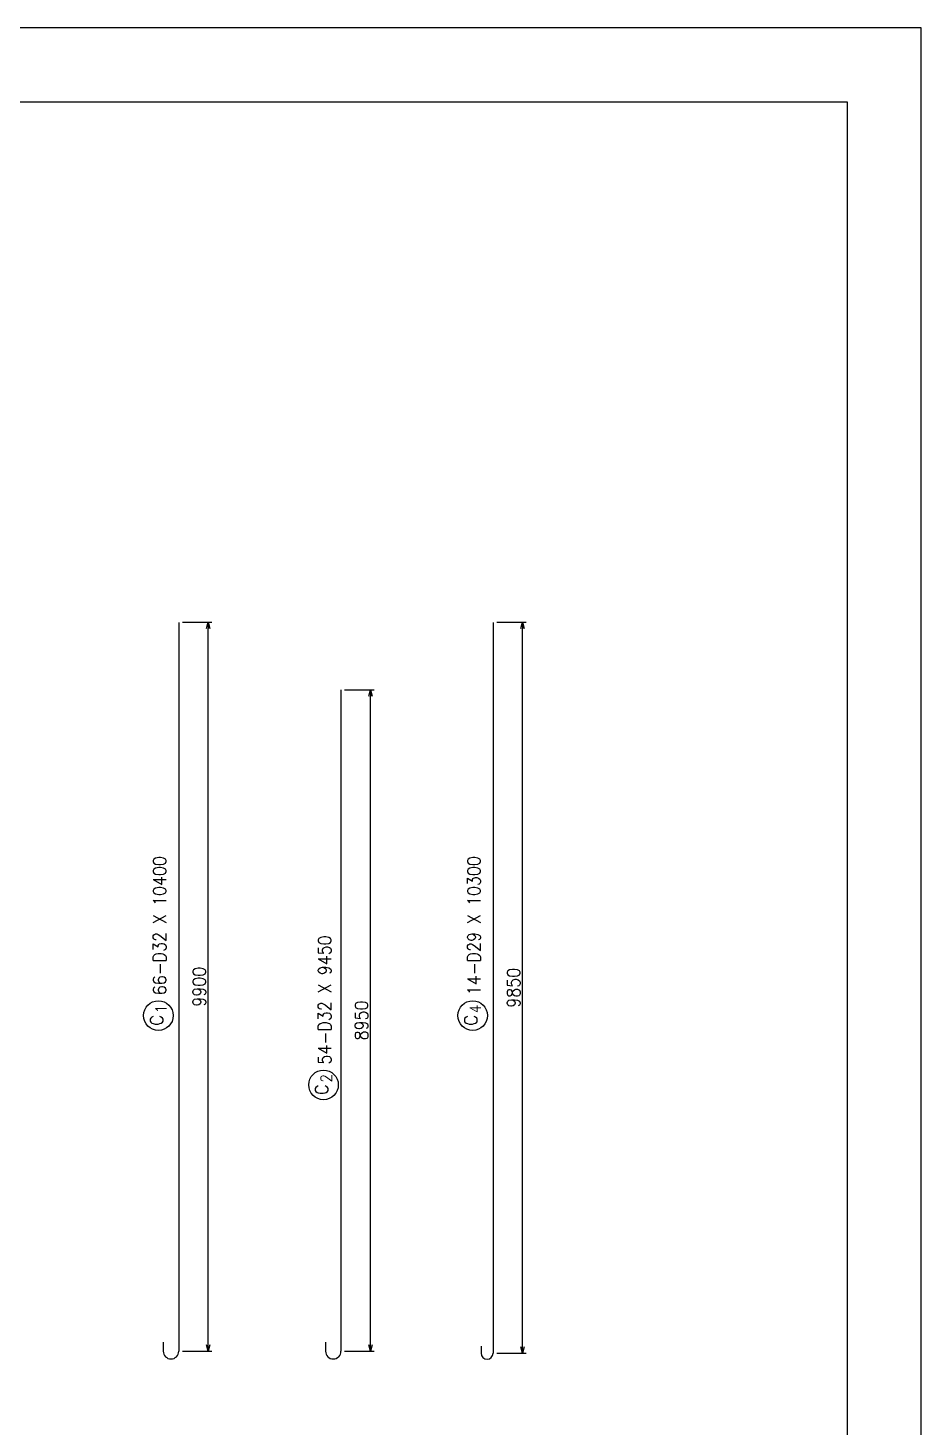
# Model space of a CAD drawing. Extents: x -12844 to 29206, y 115643 to 145343.
# Drawn here: x 17117 to 29206, y 126413 to 145343 of the extents above; entities that cross this region are included whole.
import ezdxf

# ---------------------------------------------------------------- set-up
doc = ezdxf.new("R2010")
doc.units = 0
doc.header["$LTSCALE"] = 300
doc.header["$MEASUREMENT"] = 0
doc.layers.get('0').update_dxf_attribs({"linetype": 'CONTINUOUS'})
doc.layers.get('DEFPOINTS').update_dxf_attribs({"linetype": 'CONTINUOUS'})
for name, color, linetype in [('寸法', 1, 'CONTINUOUS'), ('枠', 7, 'CONTINUOUS'), ('柱主筋', 2, 'CONTINUOUS'), ('鉄筋材料', 3, 'CONTINUOUS')]:
    doc.layers.add(name, color=color, linetype=linetype)
doc.styles.add('romans', font='ROMANS.shx', dxfattribs={"width": 0.9, "bigfont": 'EXTFONT.shx'})
doc.styles.add('ｽﾀｲﾙ1', font='ROMANS.shx', dxfattribs={"bigfont": 'EXTFONT.shx'})
doc.dimstyles.new('ST-50', dxfattribs={"dimscale": 50, "dimtxt": 3.5, "dimasz": 1.7, "dimexe": 1, "dimexo": 1, "dimgap": 1, "dimtad": 0, "dimdec": 0, "dimzin": 0, "dimdsep": 46, "dimtxsty": 'romans', "dimblk": 'OPEN30', "dimcen": 1, "dimdle": 3, "dimclrd": 1, "dimclre": 1, "dimclrt": 3, "dimaunit": 1, "dimadec": 0, "dimazin": 0, "dimtfac": 1, "dimtdec": 0, "dimtix": 1, "dimtmove": 2, "dimatfit": 3, "dimldrblk": 'OPEN30', "dimfxl": 0, "dimtvp": 0.7, "dimtolj": 1, "dimtzin": 0, "dimarcsym": 0})

# ---------------------------------------------------------------- blocks, each defined once
blk = doc.blocks.new('_Open30')
at = {"color": 0, "lineweight": -2}
for p, q in [((-1, 0.27), (0, 0)), ((0, 0), (-1, -0.27)), ((0, 0), (-1, 0))]:
    blk.add_line(p, q, dxfattribs=at)
blk = doc.blocks.new('*D69')
at = {"layer": 'DEFPOINTS', "color": 0, "linetype": 'Continuous'}
for p in [(21354, 136389), (21754, 136389), (21354, 127439)]:
    blk.add_point(p, dxfattribs=at)
at = {"layer": '寸法', "color": 1, "linetype": 'Continuous', "lineweight": -2}
for p, q in [((21404, 136389), (21804, 136389)), ((21754, 127524), (21754, 136304)), ((21404, 127439), (21804, 127439))]:
    blk.add_line(p, q, dxfattribs=at)
at = {"layer": '寸法', "color": 1, "linetype": 'Continuous', "lineweight": -2, "xscale": 85, "yscale": 85, "zscale": 85}
for p, rotation in [((21754, 136389), 90), ((21754, 127439), 270)]:
    blk.add_blockref('_Open30', p, dxfattribs=dict(at, rotation=rotation))
at = {"layer": '寸法', "color": 3, "linetype": 'Continuous', "insert": (21632, 131914), "char_height": 175, "attachment_point": 5, "rotation": 90, "style": 'romans'}
blk.add_mtext('\\A1;8950', dxfattribs=at)
blk = doc.blocks.new('*D88')
at = {"layer": 'DEFPOINTS', "color": 0, "linetype": 'Continuous'}
for p in [(19158, 137301), (19558, 137301), (19158, 127439)]:
    blk.add_point(p, dxfattribs=at)
at = {"layer": '寸法', "color": 1, "linetype": 'Continuous', "lineweight": -2}
for p, q in [((19208, 137301), (19608, 137301)), ((19558, 127524), (19558, 137216)), ((19208, 127439), (19608, 127439))]:
    blk.add_line(p, q, dxfattribs=at)
at = {"layer": '寸法', "color": 1, "linetype": 'Continuous', "lineweight": -2, "xscale": 85, "yscale": 85, "zscale": 85}
for p, rotation in [((19558, 137301), 90), ((19558, 127439), 270)]:
    blk.add_blockref('_Open30', p, dxfattribs=dict(at, rotation=rotation))
at = {"layer": '寸法', "color": 3, "linetype": 'Continuous', "insert": (19435, 132370), "char_height": 175, "attachment_point": 5, "rotation": 90, "style": 'romans'}
blk.add_mtext('\\A1;9900', dxfattribs=at)
blk = doc.blocks.new('*D94')
at = {"layer": 'DEFPOINTS', "color": 0, "linetype": 'Continuous'}
for p in [(23412, 137301), (23812, 137301), (23412, 127412)]:
    blk.add_point(p, dxfattribs=at)
at = {"layer": '寸法', "color": 1, "linetype": 'Continuous', "lineweight": -2}
for p, q in [((23462, 137301), (23862, 137301)), ((23812, 127497), (23812, 137216)), ((23462, 127412), (23862, 127412))]:
    blk.add_line(p, q, dxfattribs=at)
at = {"layer": '寸法', "color": 1, "linetype": 'Continuous', "lineweight": -2, "xscale": 85, "yscale": 85, "zscale": 85}
for p, rotation in [((23812, 137301), 90), ((23812, 127412), 270)]:
    blk.add_blockref('_Open30', p, dxfattribs=dict(at, rotation=rotation))
at = {"layer": '寸法', "color": 3, "linetype": 'Continuous', "insert": (23690, 132356), "char_height": 175, "attachment_point": 5, "rotation": 90, "style": 'romans'}
blk.add_mtext('\\A1;9850', dxfattribs=at)

msp = doc.modelspace()

# ---------------------------------------------------------------- linework, layer by layer
at = {"layer": '枠', "color": 1, "linetype": 'Continuous', "flags": 128}
msp.add_lwpolyline([(-12844, 145342.8), (-12844, 115642.8), (29206, 115642.8), (29206, 145342.8), (-12844, 145342.8)], dxfattribs=at)
at = {"layer": '枠', "color": 2, "linetype": 'Continuous', "flags": 128}
msp.add_lwpolyline([(-11344, 116642.8), (-11344, 144342.8), (28206, 144342.8), (28206, 116642.8), (-11344, 116642.8)], dxfattribs=at)
at = {"layer": '柱主筋', "linetype": 'Continuous'}
for p, q in [((19157.7, 137300.5), (19157.7, 127438.5)), ((23412.1, 137300.5), (23412.1, 127411.5)), ((21354.3, 136388.5), (21354.3, 127438.5)), ((18948.7, 127560.5), (18948.7, 127438.5)), ((21145.3, 127560.5), (21145.3, 127438.5)), ((23250.1, 127507.5), (23250.1, 127411.5))]:
    msp.add_line(p, q, dxfattribs=at)
for centre, radius in [((19053.2, 127438.5), 104.5), ((21249.8, 127438.5), 104.5), ((23331.1, 127411.5), 81)]:
    msp.add_arc(centre, radius, 180, 0, dxfattribs=at)
at = {"layer": '鉄筋材料', "color": 1, "linetype": 'Continuous'}
for centre in [(18882.6, 131980), (23137, 131980), (21118, 131042.2)]:
    msp.add_circle(centre, 200, dxfattribs=at)

# ---------------------------------------------------------------- texts
at = {"layer": '鉄筋材料', "style": 'romans', "width": 0.9}
for s, p in [('66-D32 X 10400', (18986.5, 132255)), ('14-D29 X 10300', (23240.9, 132255)), ('54-D32 X 9450', (21221.9, 131317.2))]:
    msp.add_text(s, height=175, rotation=90, dxfattribs=at).set_placement(p)
at = {"layer": '鉄筋材料', "color": 3, "style": 'ｽﾀｲﾙ1', "width": 0.9}
for s, height, p in [('C', 175, (18945.1, 131845.5)), ('1', 150, (18994, 132011.4)), ('C', 175, (23199.5, 131845.5)), ('4', 150, (23248.3, 132011.4)), ('C', 175, (21180.5, 130907.8)), ('2', 150, (21229.3, 131073.7))]:
    msp.add_text(s, height=height, rotation=90, dxfattribs=at).set_placement(p)

# ---------------------------------------------------------------- dimensions: what is measured, and where the dimension line sits
at = {"layer": '寸法', "linetype": 'Continuous'}
for base, p1, p2, text, picture, middle in [((19557.7, 137300.5), (19157.7, 127438.5), (19157.7, 137300.5), '9900', '*D88', (19435.2, 132369.5)), ((23812.1, 137300.5), (23412.1, 127411.5), (23412.1, 137300.5), '9850', '*D94', (23689.6, 132356))]:
    dim = msp.add_linear_dim(base=base, p1=p1, p2=p2, angle=90, text=text, dimstyle='ST-50', dxfattribs=at)
    dim.commit()
    dim.dimension.update_dxf_attribs({"geometry": picture, "text_midpoint": middle})
dim = msp.add_linear_dim(base=(21754.3, 136388.5), p1=(21354.3, 127438.5), p2=(21354.3, 136388.5), angle=90, dimstyle='ST-50', dxfattribs=at)
dim.commit()
dim.dimension.update_dxf_attribs({"geometry": '*D69', "text_midpoint": (21631.8, 131913.5)})

doc.saveas('drawing.dxf')
